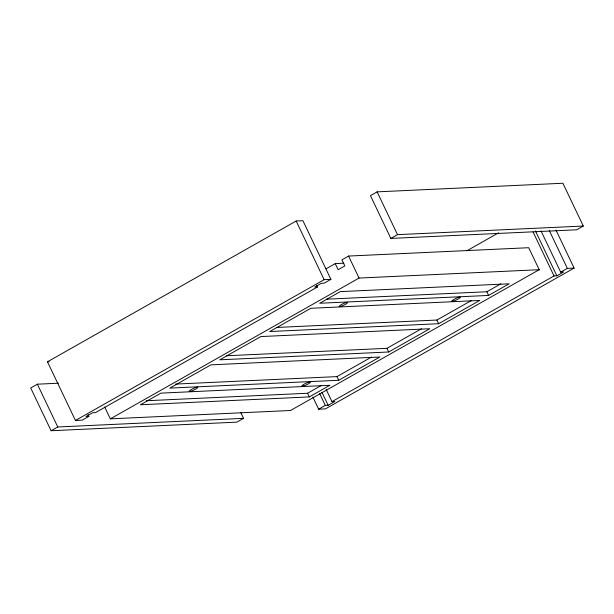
<?xml version="1.0" encoding="UTF-8"?>
<svg xmlns="http://www.w3.org/2000/svg" width="614" height="614" viewBox="0 0 614 614"><rect width="100%" height="100%" fill="white"/><g stroke="black" fill="none" stroke-linecap="round" stroke-linejoin="round"><path stroke-width="0.92" d="M88.04 414.657L88.861 416.384L82.199 420.153L75.445 420.467L47.462 361.799L296.163 221.009L302.925 220.702L330.908 279.362L324.246 283.138L321.429 283.269L314.767 287.037L317.584 286.907L316.755 285.18M58.43 383.22L37.362 384.195L30.7 387.964L51.108 430.744L236.889 422.133L243.551 418.357L240.696 412.37M377.111 191.867L370.449 195.643L390.849 238.416L576.638 229.805L583.3 226.036L562.892 183.256L377.111 191.867L397.511 234.648L583.3 226.036M326.057 268.802L335.236 263.606L343.863 263.206M104.702 406.998L110.351 418.848L290.506 410.497L539.215 269.707L528.715 247.711L348.56 256.061L341.898 259.829L344.815 265.939L338.153 269.715L335.236 263.606M51.108 430.744L57.762 426.976L243.551 418.357M390.849 238.416L397.511 234.648M75.445 420.467L324.146 279.677L330.908 279.362M317.584 286.907L95.523 412.608L92.706 412.738L86.044 416.515L88.861 416.384M110.351 418.848L359.052 278.058L539.215 269.707M466.786 250.834L498.507 232.875M146.293 400.742L307.553 393.259L321.521 385.354M175.711 384.08L336.979 376.605L371.485 357.072M226.627 355.759L386.943 348.322L421.45 328.789M276.592 327.469L436.899 320.04L471.414 300.507M326.556 299.187L486.864 291.757L500.832 283.852M309.303 396.928L329.841 385.3L160.945 393.129L140.406 404.756L309.303 396.928L307.553 393.259M338.728 380.273L379.805 357.018L210.909 364.846L169.832 388.102L338.728 380.273L336.979 376.605M388.693 351.991L429.769 328.736L260.873 336.564L219.789 359.819L388.693 351.991L386.943 348.322M438.649 323.708L479.734 300.453L310.837 308.282L269.753 331.537L438.649 323.708L436.899 320.04M488.614 295.426L509.152 283.798L340.256 291.627L319.717 303.255L488.614 295.426L486.864 291.757M312.894 397.112L318.658 409.193L325.32 405.417L328.137 405.286L334.791 401.518L331.982 401.648L326.218 389.568M331.982 401.648L554.035 275.947L556.852 275.816L563.514 272.04L560.697 272.171L540.949 230.764M560.697 272.171L567.359 268.402L574.113 268.088L556.008 230.127M574.113 268.088L325.412 408.878L318.658 409.193M47.462 361.799L49.151 361.723M549.254 230.442L567.359 268.402M535.454 230.948L556.852 275.816M533.052 231.946L554.035 275.947M348.56 256.061L359.052 278.058M296.163 221.009L324.146 279.677M321.959 392.346L328.137 405.286M319.556 393.344L325.32 405.417M37.362 384.195L57.762 426.976M303.73 385.953A4.789 0.821 -25.5 0 0 310.461 382.161A4.789 0.821 -25.5 0 0 304.214 384.157A4.789 0.821 -25.5 0 0 303.73 385.953M190.916 391.241A4.789 0.821 -25.5 0 0 197.838 387.449A4.789 0.821 -25.5 0 0 191.86 389.245A4.789 0.821 -25.5 0 0 190.916 391.241M341.054 306.309A4.758 0.821 -25.5 0 0 347.724 302.541A4.758 0.821 -25.5 0 0 341.499 304.544A4.758 0.821 -25.5 0 0 341.054 306.309M453.761 301.052A4.758 0.821 -25.5 0 0 460.331 297.291A4.758 0.821 -25.5 0 0 453.976 299.386A4.758 0.821 -25.5 0 0 453.761 301.052"/></g></svg>
